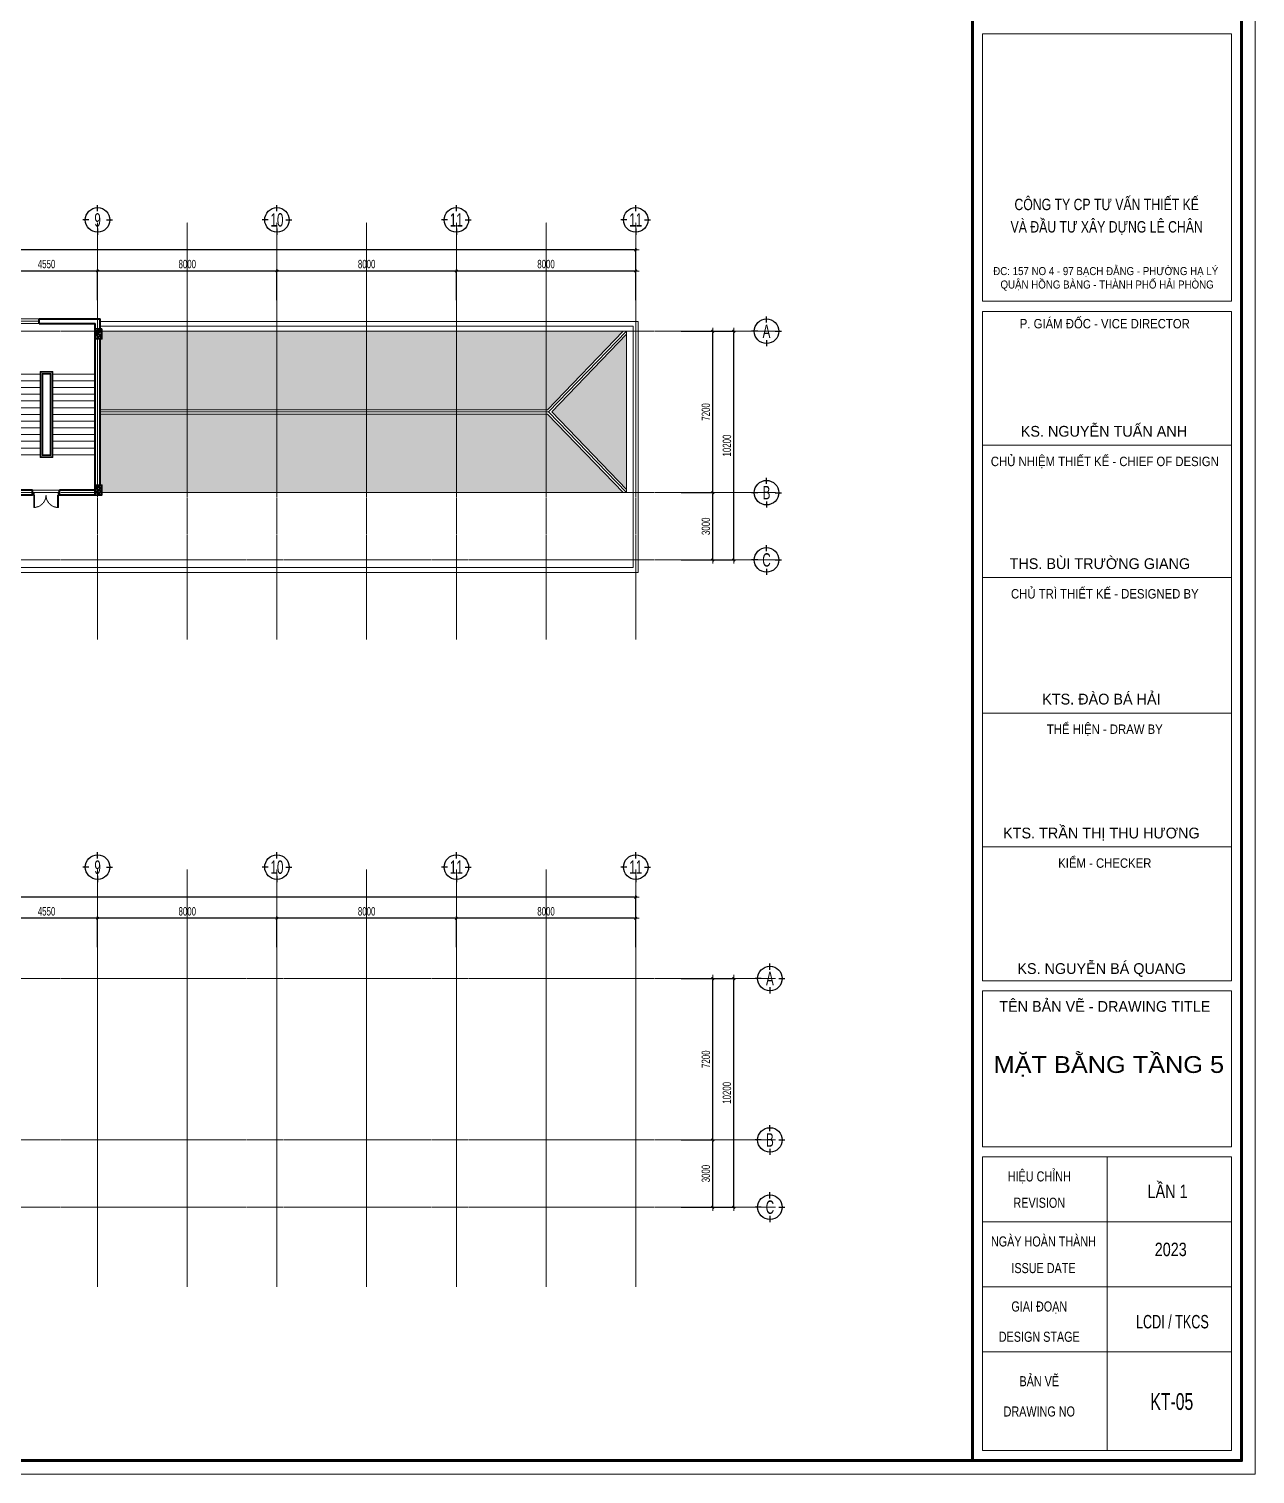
# Model space of a CAD drawing. Header units: millimetres. Extents: x 3174748 to 6019813, y -1021377 to -162175.
# Drawn here: x 4200504 to 4255186, y -293060 to -228601 of the extents above; entities that cross this region are included whole.
import ezdxf
from ezdxf.enums import TextEntityAlignment as Align

# ---------------------------------------------------------------- set-up
doc = ezdxf.new("R2010")
doc.units = ezdxf.units.MM
doc.header["$LTSCALE"] = 60
doc.header["$MEASUREMENT"] = 0
doc.linetypes.add('CENTER', pattern=[2, 1.25, -0.25, 0.25, -0.25])
doc.linetypes.add('HIDDEN2', pattern=[0.1875, 0.125, -0.0625])
doc.layers.get('DEFPOINTS').update_dxf_attribs({"lineweight": 0})
for name, color, linetype, lineweight in [('03', 252, 'Continuous', 30), ('cat1', 30, 'Continuous', 40), ('cat2', 22, 'Continuous', 30), ('cot', 40, 'Continuous', 35), ('DBH_manh1', 67, 'Continuous', 13), ('DBH_thay1', 63, 'Continuous', 18), ('dim', 144, 'Continuous', 13), ('hatch1', 136, 'Continuous', 9), ('Khungten_LCDI', 7, 'Continuous', 5), ('LC Dim', 8, 'Continuous', 18), ('LC Text1', 3, 'Continuous', 20), ('manh1', 67, 'Continuous', 13), ('thay1', 63, 'Continuous', 18), ('thay2', 151, 'Continuous', 15), ('truc', 76, 'CENTER', 9)]:
    doc.layers.add(name, color=color, linetype=linetype, lineweight=lineweight)
doc.styles.add('EG 1', font='VHAVANB.TTF')
doc.styles.add('HOATBIF', font='hoatbif.shx', dxfattribs={"width": 0.7})
doc.styles.add('Khungten', font='VHAVAN.TTF', dxfattribs={"width": 0.9, "height": 5000})
doc.styles.add('Tahoma', font='tahoma.ttf')
doc.styles.add('Title', font='VHBLACK.TTF', dxfattribs={"width": 0.8})
doc.styles.add('VNAVANTH', font='VHAVANB.TTF', dxfattribs={"width": 0.6})
doc.dimstyles.new('1-150', dxfattribs={"dimscale": 150, "dimtxt": 2.5, "dimasz": 0.35, "dimexe": 0.5, "dimexo": 0, "dimgap": 0.8, "dimtad": 1, "dimdec": 0, "dimzin": 0, "dimdsep": 46, "dimtxsty": 'HOATBIF', "dimblk1": 'DOT', "dimblk2": 'DOT', "dimsah": 1, "dimcen": -1, "dimdle": 1, "dimclrd": 256, "dimclre": 256, "dimclrt": 4, "dimadec": 3, "dimazin": 2, "dimtfac": 0.333333, "dimtdec": 0, "dimtix": 1, "dimtmove": 2, "dimatfit": 3, "dimldrblk": 'DOT', "dimfxl": 1, "dimtvp": 0.833333, "dimtolj": 1, "dimtzin": 0, "dimarcsym": 0})

# ---------------------------------------------------------------- blocks, each defined once
blk = doc.blocks.new('lcdi fix H')
at = {"layer": 'DEFPOINTS', "lineweight": 0}
blk.add_lwpolyline([(-1200, -14850), (-1200, 14850), (40800, 14850), (40800, -14850)], close=True, dxfattribs=at)
at = {"layer": 'Khungten_LCDI', "color": 5, "lineweight": 60}
blk.add_line((36600, 14650), (36600, -14650), dxfattribs=at)
at = {"layer": 'Khungten_LCDI', "color": 5, "lineweight": 25}
blk.add_line((40600, -14650), (40600, 14650), dxfattribs=at)
at = {"layer": 'Khungten_LCDI', "color": 9, "lineweight": 15}
for p, q in [((38600, -10133), (38600, -14500)), ((40450, -11100), (36750, -11100)), ((40450, -12067), (36750, -12067)), ((40450, -13033), (36750, -13033))]:
    blk.add_line(p, q, dxfattribs=at)
at = {"layer": 'Khungten_LCDI', "color": 5, "lineweight": 60}
blk.add_lwpolyline([(0, -14650), (0, 14650), (40600, 14650), (40600, -14650)], close=True, dxfattribs=at)
at = {"layer": 'Khungten_LCDI', "color": 9, "lineweight": 15}
for points in [[(36750, 2587), (40450, 2587), (40450, 6562), (36750, 6562)], [(36750, 446), (40450, 446), (40450, 2437), (36750, 2437)], [(36750, -1522), (40450, -1522), (40450, 446), (36750, 446)], [(36750, -1522), (40450, -1522), (40450, -3535), (36750, -3535)], [(36750, -1522), (40450, -1522), (40450, -3535), (36750, -3535)], [(36750, -5526), (40450, -5526), (40450, -3535), (36750, -3535)], [(36750, -7517), (40450, -7517), (40450, -5526), (36750, -5526)], [(36750, -9983), (40450, -9983), (40450, -7667), (36750, -7667)], [(36750, -14500), (40450, -14500), (40450, -10133), (36750, -10133)]]:
    blk.add_lwpolyline(points, close=True, dxfattribs=at)
at = {"color": 7}
for s, height, style, width, p in [('c«ng ty cp t\xad vÊn thiÕt kÕ', 170, 'Title', 0.8, (38594, 3942)), ('vµ ®Çu t\xad x©y dùng lª ch©n', 170, 'Title', 0.8, (38594, 3609)), ('P. gi¸m ®èc - VICE director', 140, 'Khungten', 0.9, (38566, 2184)), ('chñ nhiÖm thiÕt kÕ - chief of design', 140, 'Khungten', 0.9, (38566, 136)), ('chñ tr× thiÕt kÕ - designed by', 140, 'Khungten', 0.9, (38566, -1832)), ('thÓ hiÖn - draw by', 140, 'Khungten', 0.9, (38566, -3845)), ('kiÓm - checker', 140, 'Khungten', 0.9, (38566, -5836)), ('hiÖu chØnh', 150, 'Khungten', 0.8, (37592, -10499)), ('revision', 150, 'Khungten', 0.8, (37592, -10891)), ('ngµy hoµn thµnh', 150, 'Khungten', 0.8, (37654, -11466)), ('issue date', 150, 'Khungten', 0.8, (37654, -11862)), ('giai ®o¹n', 150, 'Khungten', 0.8, (37592, -12433)), ('lcdi / tkcs', 200, 'Title', 0.7, (39571, -12684)), ('design stage', 150, 'Khungten', 0.8, (37592, -12883)), ('b¶n vÏ', 150, 'Khungten', 0.8, (37592, -13544)), ('drawing nO', 150, 'Khungten', 0.8, (37592, -13994))]:
    blk.add_text(s, height=height, dxfattribs=dict(at, style=style, width=width)).set_placement(p, align=Align.CENTER)
for s, style, p in [('ks. nguyÔn tuÊn anh', 'VNAVANTH', (38553, 574)), ('ths. bïi tr\xadêng giang', 'VNAVANTH', (38493, -1394)), ('kts. ®µo b¸ h¶i', 'VNAVANTH', (38515, -3408)), ('kts. trÇn thÞ thu h\xad¬ng', 'VNAVANTH', (38515, -5399)), ('ks. nguyÔn b¸ quang', 'VNAVANTH', (38520, -7414)), ('tªn b¶n vÏ - drawing title', 'Khungten', (38566, -7977))]:
    blk.add_text(s, height=160, dxfattribs=dict(at, style=style)).set_placement(p, align=Align.CENTER)
at = {"color": 7, "insert": (38600, 3096), "char_height": 120, "attachment_point": 2, "style": 'Khungten'}
blk.add_mtext_dynamic_manual_height_columns('®c: 157 no 4 - 97 b¹ch ®»ng - ph\xadêng h¹ lý   quËn hång bµng - thµnh phè h¶i phßng ', width=3421.65, gutter_width=25, heights=[0], dxfattribs=at)
at = {"color": 7, "style": 'Khungten', "width": 0.8}
for tag, p in [('REVISION', (39499, -10746)), ('NGAYHT', (39546, -11609))]:
    blk.add_attdef(tag, text='', height=200, dxfattribs=at).set_placement(p, align=Align.CENTER)
at = {"layer": 'LC Text1', "style": 'Title', "width": 3.882085}
for tag, p, p2 in [('TENBANVE1', (36913, -8886), (40339, -8886)), ('TENBANVE2', (36913, -9562), (40339, -9562))]:
    blk.add_attdef(tag, text='', height=250, dxfattribs=at).set_placement(p, p2, align=Align.FIT)
at = {"layer": 'LC Text1', "style": 'Title', "width": 0.7}
blk.add_attdef('SOBANVE', text='', height=250, dxfattribs=at).set_placement((39562, -13896), align=Align.CENTER)
blk = doc.blocks.new('A$C0B8376B1')
at = {"layer": 'truc'}
for p, q in [((5129, 442), (5129, 18610)), ((9629, 442), (9629, 18610)), ((13529, 442), (13529, 18610)), ((17729, 442), (17729, 18610)), ((21729, 42), (21729, 18610)), ((25729, 42), (25729, 18610)), ((29729, 0), (29729, 18610)), ((33729, 0), (33729, 18610)), ((37729, 0), (37729, 18610)), ((41729, 0), (41729, 18610)), ((45729, 0), (45729, 18610)), ((49729, 0), (49729, 18610)), ((53729, 0), (53729, 18610)), ((57729, 0), (57729, 18610)), ((57979, 0), (57979, 18610)), ((62529, 0), (62529, 18610)), ((66529, 0), (66529, 18610)), ((70529, 0), (70529, 18610)), ((74529, 0), (74529, 18610)), ((78529, 0), (78529, 18610)), ((82529, 0), (82529, 18610)), ((86529, 0), (86529, 18610)), ((92758, 13754), (0, 13754)), ((92758, 6554), (0, 6554)), ((92758, 3554), (0, 3554))]:
    blk.add_line(p, q, dxfattribs=at)
blk = doc.blocks.new('DOT')
at = {"layer": 'LC Dim'}
blk.add_line((-3, 0), (3, 0), dxfattribs=at)
at = {"layer": 'LC Dim', "color": 4}
blk.add_line((-1, -1), (1, 1), dxfattribs=at)
blk.add_lwpolyline([(0.5, 1), (-1, -0.5), (-0.5, -1), (1, 0.5)], close=True, dxfattribs=at)
blk = doc.blocks.new('*D151')
at = {"layer": 'DEFPOINTS', "color": 0, "transparency": 16777216}
for p in [(4229589, -249285), (4231002, -249285), (4229589, -252285)]:
    blk.add_point(p, dxfattribs=at)
at = {"layer": 'dim', "lineweight": -2, "transparency": 16777216}
for p, q in [((4229589, -249285), (4231077, -249285)), ((4231002, -252233), (4231002, -249338)), ((4229589, -252285), (4231077, -252285))]:
    blk.add_line(p, q, dxfattribs=at)
at = {"layer": 'dim', "lineweight": -2, "transparency": 16777216, "xscale": 52.5, "yscale": 52.5, "zscale": 52.5}
for p, rotation in [((4231002, -249285), 90), ((4231002, -252285), 270)]:
    blk.add_blockref('DOT', p, dxfattribs=dict(at, rotation=rotation))
at = {"layer": 'dim', "color": 4, "transparency": 16777216, "insert": (4230694, -250785), "char_height": 375, "attachment_point": 5, "rotation": 90, "style": 'HOATBIF'}
blk.add_mtext('\\A1;3000', dxfattribs=at)
blk = doc.blocks.new('*D152')
at = {"layer": 'DEFPOINTS', "color": 0, "transparency": 16777216}
for p in [(4229589, -242085), (4231002, -242085), (4229589, -249285)]:
    blk.add_point(p, dxfattribs=at)
at = {"layer": 'dim', "lineweight": -2, "transparency": 16777216}
for p, q in [((4229589, -242085), (4231077, -242085)), ((4231002, -249233), (4231002, -242138)), ((4229589, -249285), (4231077, -249285))]:
    blk.add_line(p, q, dxfattribs=at)
at = {"layer": 'dim', "lineweight": -2, "transparency": 16777216, "xscale": 52.5, "yscale": 52.5, "zscale": 52.5}
for p, rotation in [((4231002, -242085), 90), ((4231002, -249285), 270)]:
    blk.add_blockref('DOT', p, dxfattribs=dict(at, rotation=rotation))
at = {"layer": 'dim', "color": 4, "transparency": 16777216, "insert": (4230694, -245685), "char_height": 375, "attachment_point": 5, "rotation": 90, "style": 'HOATBIF'}
blk.add_mtext('\\A1;7200', dxfattribs=at)
blk = doc.blocks.new('*D153')
at = {"layer": 'DEFPOINTS', "color": 0, "transparency": 16777216}
for p in [(4229589, -242085), (4231939, -242085), (4229589, -252285)]:
    blk.add_point(p, dxfattribs=at)
at = {"layer": 'dim', "lineweight": -2, "transparency": 16777216}
for p, q in [((4229589, -242085), (4232014, -242085)), ((4231939, -252233), (4231939, -242138)), ((4229589, -252285), (4232014, -252285))]:
    blk.add_line(p, q, dxfattribs=at)
at = {"layer": 'dim', "lineweight": -2, "transparency": 16777216, "xscale": 52.5, "yscale": 52.5, "zscale": 52.5}
for p, rotation in [((4231939, -242085), 90), ((4231939, -252285), 270)]:
    blk.add_blockref('DOT', p, dxfattribs=dict(at, rotation=rotation))
at = {"layer": 'dim', "color": 4, "transparency": 16777216, "insert": (4231632, -247185), "char_height": 375, "attachment_point": 5, "rotation": 90, "style": 'HOATBIF'}
blk.add_mtext('\\A1;10200', dxfattribs=at)
blk = doc.blocks.new('*D154')
at = {"layer": 'DEFPOINTS', "color": 0, "transparency": 16777216}
for p in [(4219566, -239400), (4219566, -240694), (4227566, -240694)]:
    blk.add_point(p, dxfattribs=at)
at = {"layer": 'dim', "lineweight": -2, "transparency": 16777216}
for p, q in [((4219566, -240694), (4219566, -239325)), ((4227513, -239400), (4219618, -239400)), ((4227566, -240694), (4227566, -239325))]:
    blk.add_line(p, q, dxfattribs=at)
at = {"layer": 'dim', "lineweight": -2, "transparency": 16777216, "xscale": 52.5, "yscale": 52.5, "zscale": 52.5, "rotation": 180}
blk.add_blockref('DOT', (4219566, -239400), dxfattribs=at)
at = {"layer": 'dim', "lineweight": -2, "transparency": 16777216, "xscale": 52.5, "yscale": 52.5, "zscale": 52.5}
blk.add_blockref('DOT', (4227566, -239400), dxfattribs=at)
at = {"layer": 'dim', "color": 4, "transparency": 16777216, "insert": (4223566, -239092), "char_height": 375, "attachment_point": 5, "style": 'HOATBIF'}
blk.add_mtext('\\A1;8000', dxfattribs=at)
blk = doc.blocks.new('*D155')
at = {"layer": 'DEFPOINTS', "color": 0, "transparency": 16777216}
for p in [(4211566, -239400), (4211566, -240694), (4219566, -240694)]:
    blk.add_point(p, dxfattribs=at)
at = {"layer": 'dim', "lineweight": -2, "transparency": 16777216}
for p, q in [((4211566, -240694), (4211566, -239325)), ((4219513, -239400), (4211618, -239400)), ((4219566, -240694), (4219566, -239325))]:
    blk.add_line(p, q, dxfattribs=at)
at = {"layer": 'dim', "lineweight": -2, "transparency": 16777216, "xscale": 52.5, "yscale": 52.5, "zscale": 52.5, "rotation": 180}
blk.add_blockref('DOT', (4211566, -239400), dxfattribs=at)
at = {"layer": 'dim', "lineweight": -2, "transparency": 16777216, "xscale": 52.5, "yscale": 52.5, "zscale": 52.5}
blk.add_blockref('DOT', (4219566, -239400), dxfattribs=at)
at = {"layer": 'dim', "color": 4, "transparency": 16777216, "insert": (4215566, -239092), "char_height": 375, "attachment_point": 5, "style": 'HOATBIF'}
blk.add_mtext('\\A1;8000', dxfattribs=at)
blk = doc.blocks.new('*D156')
at = {"layer": 'DEFPOINTS', "color": 0, "transparency": 16777216}
for p in [(4203566, -239400), (4203566, -240694), (4211566, -240694)]:
    blk.add_point(p, dxfattribs=at)
at = {"layer": 'dim', "lineweight": -2, "transparency": 16777216}
for p, q in [((4203566, -240694), (4203566, -239325)), ((4211513, -239400), (4203618, -239400)), ((4211566, -240694), (4211566, -239325))]:
    blk.add_line(p, q, dxfattribs=at)
at = {"layer": 'dim', "lineweight": -2, "transparency": 16777216, "xscale": 52.5, "yscale": 52.5, "zscale": 52.5, "rotation": 180}
blk.add_blockref('DOT', (4203566, -239400), dxfattribs=at)
at = {"layer": 'dim', "lineweight": -2, "transparency": 16777216, "xscale": 52.5, "yscale": 52.5, "zscale": 52.5}
blk.add_blockref('DOT', (4211566, -239400), dxfattribs=at)
at = {"layer": 'dim', "color": 4, "transparency": 16777216, "insert": (4207566, -239092), "char_height": 375, "attachment_point": 5, "style": 'HOATBIF'}
blk.add_mtext('\\A1;8000', dxfattribs=at)
blk = doc.blocks.new('*D157')
at = {"layer": 'DEFPOINTS', "color": 0, "transparency": 16777216}
for p in [(4199016, -239400), (4199016, -240694), (4203566, -240694)]:
    blk.add_point(p, dxfattribs=at)
at = {"layer": 'dim', "lineweight": -2, "transparency": 16777216}
for p, q in [((4199016, -240694), (4199016, -239325)), ((4203513, -239400), (4199068, -239400)), ((4203566, -240694), (4203566, -239325))]:
    blk.add_line(p, q, dxfattribs=at)
at = {"layer": 'dim', "lineweight": -2, "transparency": 16777216, "xscale": 52.5, "yscale": 52.5, "zscale": 52.5, "rotation": 180}
blk.add_blockref('DOT', (4199016, -239400), dxfattribs=at)
at = {"layer": 'dim', "lineweight": -2, "transparency": 16777216, "xscale": 52.5, "yscale": 52.5, "zscale": 52.5}
blk.add_blockref('DOT', (4203566, -239400), dxfattribs=at)
at = {"layer": 'dim', "color": 4, "transparency": 16777216, "insert": (4201291, -239092), "char_height": 375, "attachment_point": 5, "style": 'HOATBIF'}
blk.add_mtext('\\A1;4550', dxfattribs=at)
blk = doc.blocks.new('*D167')
at = {"layer": 'DEFPOINTS', "color": 0, "transparency": 16777216}
for p in [(4146166, -238462), (4146166, -240694), (4227566, -240694)]:
    blk.add_point(p, dxfattribs=at)
at = {"layer": 'dim', "lineweight": -2, "transparency": 16777216}
for p, q in [((4146166, -240694), (4146166, -238387)), ((4227513, -238462), (4146218, -238462)), ((4227566, -240694), (4227566, -238387))]:
    blk.add_line(p, q, dxfattribs=at)
at = {"layer": 'dim', "lineweight": -2, "transparency": 16777216, "xscale": 52.5, "yscale": 52.5, "zscale": 52.5, "rotation": 180}
blk.add_blockref('DOT', (4146166, -238462), dxfattribs=at)
at = {"layer": 'dim', "lineweight": -2, "transparency": 16777216, "xscale": 52.5, "yscale": 52.5, "zscale": 52.5}
blk.add_blockref('DOT', (4227566, -238462), dxfattribs=at)
at = {"layer": 'dim', "color": 4, "transparency": 16777216, "insert": (4186866, -238155), "char_height": 375, "attachment_point": 5, "style": 'HOATBIF'}
blk.add_mtext('\\A1;81400', dxfattribs=at)
blk = doc.blocks.new('KyHieu TrucDinhVi')
at = {"color": 7, "lineweight": 30}
for p, q in [((0, 2.36), (0, 4)), ((-2.36, 0), (-4, 0)), ((2.36, 0), (4, 0)), ((0, -2.36), (0, -4))]:
    blk.add_line(p, q, dxfattribs=at)
blk.add_circle((0, 0), 3.3, dxfattribs=at)
at = {"ltscale": 20, "style": 'Tahoma'}
blk.add_attdef('AA', text='', height=3, dxfattribs=at).set_placement((0, 0), align=Align.MIDDLE_CENTER)
blk = doc.blocks.new('COT 30X45')
at = {"layer": 'hatch1'}
h = blk.add_hatch(dxfattribs=at)
h.set_pattern_fill('BTCT', color=256, scale=30)
h.set_pattern_definition([(50, (-140251.38, -4434.1), (215.17805, -18.82564), [22.5, -247.5]), (355, (-140251.38, -4434.1), (-41.6254, 225.65764), [18, -198]), (100.4514, (-140233.45, -4435.67), (173.5528, 206.83186), [19.12206, -210.34263]), (46.1842, (-140251.38, -4374.1), (320.1723, -49.6557), [33.75, -371.25]), (96.6356, (-140224.7, -4378.24), (280.3988, 292.23536), [28.6831, -315.5139]), (351.1842, (-140251.38, -4374.1), (280.3986, 292.2356), [27, -297]), (21, (-140221.38, -4389.1), (179.07212, -120.78567), [22.5, -247.5]), (326, (-140221.38, -4389.1), (72.9946, 217.545), [18, -198]), (71.4514, (-140206.46, -4399.17), (252.0668, 96.75915), [19.12206, -210.34263]), (37.5, (-140251.38, -4434.105), (3.647957, 99.868156), [0, -195.6, 0, -201, 0, -198.75]), (7.5, (-140251.38, -4434.1), (78.92086, 118.32351), [0, -114.6, 0, -191.1, 0, -75.75]), (327.5, (-140318.28, -4434.105), (160.14673, -6.76646), [0, -75, 0, -234, 0, -310.5]), (317.5, (-140348.28, -4434.1), (174.95585, 30.0315), [0, -97.5, 0, -155.4, 0, -220.5]), (45, (-140251.38, -4434.1), (-79.54951, 79.54951), []), (45, (-140198.35, -4434.1), (-79.54951, 79.54951), [])])
h.paths.add_polyline_path([(300, 450), (0, 450), (0, 0), (300, 0)])
at = {"layer": 'cot'}
blk.add_lwpolyline([(0, 0), (300, 0), (300, 450), (0, 450)], close=True, dxfattribs=at)
blk = doc.blocks.new('A$C07D60AC3')
at = {"layer": 'cot', "rotation": 180}
for p in [(8620, 10420), (12900, 10420), (53150, 10420), (57700, 10420)]:
    blk.add_blockref('COT 30X45', p, dxfattribs=at)
at = {"layer": 'cot'}
for p in [(8320, 3000), (12600, 3000), (52850, 3000), (57400, 3000)]:
    blk.add_blockref('COT 30X45', p, dxfattribs=at)
blk = doc.blocks.new('A$C69AC0D2F1')
at = {"layer": 'hatch1'}
h = blk.add_hatch(dxfattribs=at)
h.set_pattern_fill('ANSI33', color=256, scale=3000, angle=315)
h.set_pattern_definition([(0, (-600781.2, -71326.8), (2e-13, 750), []), (0, (-600406.2, -71701.8), (2e-13, 750), [375, -187.5])])
h.paths.add_polyline_path([(81100, -576), (77767, -4040), (81100, -7504)])
h.paths.add_polyline_path([(4363, -4040), (520, -576), (520, -7504)])
h = blk.add_hatch(dxfattribs=at)
h.set_pattern_fill('ANSI33', color=256, scale=3000, angle=45)
h.set_pattern_definition([(90, (-600781.2, -71326.8), (-750, 0), []), (90, (-600406.2, -70951.8), (-750, 0), [375, -187.5])])
h.paths.add_polyline_path([(8400, -4140), (4549, -4140), (667, -7640), (8320, -7640), (8320, -7300), (8400, -7300)])
h.paths.add_polyline_path([(8400, -780), (8320, -780), (8320, -440), (667, -440), (4549, -3940), (8400, -3940)])
h.paths.add_polyline_path([(52850, -440), (12900, -440), (12900, -780), (12820, -780), (12820, -3940), (52850, -3940)])
h.paths.add_polyline_path([(52850, -4140), (12820, -4140), (12820, -7300), (12900, -7300), (12900, -7640), (52850, -7640), (52850, -7300)])
h.paths.add_polyline_path([(77581, -4140), (57620, -4140), (57620, -7300), (57700, -7300), (57700, -7640), (80953, -7640)])
h.paths.add_polyline_path([(80953, -440), (57700, -440), (57700, -780), (57620, -780), (57620, -3940), (77581, -3940)])
at = {"layer": 'cat1'}
for p, q in [((8400, 120), (9060, 120)), ((8400, -330), (8400, 120)), ((9060, -100), (9060, 120)), ((10460, -100), (10460, 120)), ((10460, 120), (12820, 120)), ((12820, -330), (12820, 120)), ((52850, 120), (53510, 120)), ((52850, -7750), (52850, 120)), ((53510, -100), (53510, 120)), ((54910, -100), (54910, 120)), ((54910, 120), (57620, 120)), ((57620, -330), (57620, 120)), ((8620, -7750), (8620, -100)), ((8620, -100), (9060, -100)), ((10460, -100), (12600, -100)), ((12600, -7530), (12600, -100)), ((53070, -100), (53510, -100)), ((53070, -330), (53070, -100)), ((54910, -100), (57400, -100)), ((57400, -7750), (57400, -100)), ((8400, -7300), (8400, -780)), ((12820, -7300), (12820, -780)), ((53070, -7300), (53070, -780)), ((57620, -7300), (57620, -780)), ((8620, -7530), (10010, -7530)), ((11210, -7530), (12600, -7530)), ((54610, -7530), (53150, -7530)), ((57400, -7530), (55810, -7530)), ((8620, -7750), (10010, -7750)), ((11210, -7750), (12820, -7750)), ((54610, -7750), (53150, -7750)), ((57400, -7750), (55810, -7750))]:
    blk.add_line(p, q, dxfattribs=at)
at = {"layer": 'cat1', "extrusion": (-4.44089e-16, 0, -1)}
for p, q in [((10010, -7750), (10010, -7530)), ((11210, -7750), (11210, -7530)), ((54610, -7750), (54610, -7530)), ((55810, -7750), (55810, -7530))]:
    blk.add_line(p, q, dxfattribs=at)
at = {"layer": 'manh1'}
for p, q in [((4363, -4040), (520, -576)), ((4549, -3940), (667, -440)), ((77581, -3940), (80953, -440)), ((77767, -4040), (81100, -576)), ((8620, -2350), (10300, -2350)), ((10920, -2350), (12600, -2350)), ((53070, -2350), (54950, -2350)), ((55520, -2350), (57400, -2350)), ((8620, -2650), (10300, -2650)), ((8620, -2950), (10300, -2950)), ((10920, -2650), (12600, -2650)), ((10920, -2950), (12600, -2950)), ((53070, -2650), (54950, -2650)), ((53070, -2950), (54950, -2950)), ((55520, -2650), (57400, -2650)), ((55520, -2950), (57400, -2950)), ((8620, -3250), (10300, -3250)), ((8620, -3550), (10300, -3550)), ((8620, -3850), (10300, -3850)), ((10920, -3250), (12600, -3250)), ((10920, -3550), (12600, -3550)), ((10920, -3850), (12600, -3850)), ((53070, -3250), (54950, -3250)), ((53070, -3550), (54950, -3550)), ((53070, -3850), (54950, -3850)), ((55520, -3250), (57400, -3250)), ((55520, -3550), (57400, -3550)), ((55520, -3850), (57400, -3850)), ((4363, -4040), (520, -7504)), ((4549, -4140), (667, -7640)), ((8400, -3940), (4549, -3940)), ((8400, -4140), (4549, -4140)), ((8620, -4150), (10300, -4150)), ((8620, -4450), (10300, -4450)), ((10920, -4150), (12600, -4150)), ((10920, -4450), (12600, -4450)), ((12820, -3940), (52850, -3940)), ((12820, -4140), (52850, -4140)), ((53070, -4150), (54950, -4150)), ((53070, -4450), (54950, -4450)), ((55520, -4150), (57400, -4150)), ((55520, -4450), (57400, -4450)), ((57620, -3940), (77581, -3940)), ((57620, -4140), (77581, -4140)), ((77581, -4140), (80953, -7640)), ((77767, -4040), (81100, -7504)), ((8620, -4750), (10300, -4750)), ((8620, -5050), (10300, -5050)), ((10920, -4750), (12600, -4750)), ((10920, -5050), (12600, -5050)), ((53070, -4750), (54950, -4750)), ((53070, -5050), (54950, -5050)), ((55520, -4750), (57400, -4750)), ((55520, -5050), (57400, -5050)), ((8620, -5350), (10300, -5350)), ((8620, -5650), (10300, -5650)), ((10920, -5350), (12600, -5350)), ((10920, -5650), (12600, -5650)), ((53070, -5350), (54950, -5350)), ((53070, -5650), (54950, -5650)), ((55520, -5350), (57400, -5350)), ((55520, -5650), (57400, -5650)), ((8620, -5950), (10300, -5950)), ((10920, -5950), (12600, -5950)), ((53070, -5950), (54950, -5950)), ((55520, -5950), (57400, -5950))]:
    blk.add_line(p, q, dxfattribs=at)
at = {"layer": 'thay1'}
for p, q in [((9060, 120), (10460, 120)), ((9060, 10), (10460, 10)), ((53510, 120), (54910, 120)), ((53510, 10), (54910, 10)), ((4510, -4040), (520, -440)), ((520, -7640), (520, -440)), ((8320, -440), (520, -440)), ((9060, -100), (10460, -100)), ((52850, -440), (12900, -440)), ((53510, -100), (54910, -100)), ((57700, -440), (81100, -440)), ((77620, -4040), (81100, -440)), ((81100, -7640), (81100, -440)), ((10920, -2230), (10300, -2230)), ((10300, -6070), (10300, -2230)), ((10420, -5950), (10420, -2350)), ((10800, -2350), (10420, -2350)), ((10800, -5950), (10800, -2350)), ((10920, -6070), (10920, -2230)), ((55520, -2230), (54950, -2230)), ((54950, -6070), (54950, -2230)), ((55070, -5950), (55070, -2350)), ((55400, -2350), (55070, -2350)), ((55400, -5950), (55400, -2350)), ((55520, -6070), (55520, -2230)), ((4510, -4040), (520, -7640)), ((8400, -4040), (4510, -4040)), ((12820, -4040), (52850, -4040)), ((57620, -4040), (77620, -4040)), ((77620, -4040), (81100, -7640)), ((10300, -6070), (10920, -6070)), ((10420, -5950), (10800, -5950)), ((54950, -6070), (55520, -6070)), ((55070, -5950), (55400, -5950)), ((520, -7640), (8320, -7640)), ((11210, -7530), (10010, -7530)), ((11210, -7640), (10010, -7640)), ((12900, -7640), (52850, -7640)), ((55810, -7530), (54610, -7530)), ((55810, -7640), (54610, -7640)), ((57700, -7640), (81100, -7640)), ((8400, -10780), (8180, -10780)), ((8400, -11200), (8400, -10780)), ((8400, -10780), (12820, -10780)), ((12820, -11200), (12820, -10780)), ((12820, -10780), (13040, -10780))]:
    blk.add_line(p, q, dxfattribs=at)
for points in [[(8400, -11200), (0, -11200), (0, 0), (8400, 0)], [(12820, 0), (52850, 0)], [(57620, 0), (81620, 0), (81620, -11200), (12820, -11200)], [(8180, -10780), (8180, -10980), (220, -10980), (220, -220), (8400, -220)], [(12820, -220), (52850, -220)], [(57620, -220), (81400, -220), (81400, -10980), (13040, -10980), (13040, -10780)]]:
    blk.add_lwpolyline(points, dxfattribs=at)
blk.add_lwpolyline([(10420, -5950), (10800, -5950), (10800, -2350), (10420, -2350)], close=True, dxfattribs=at)
at = {"layer": 'thay2'}
for points in [[(10330, -6040), (10890, -6040), (10890, -2260), (10330, -2260)], [(10390, -5980), (10830, -5980), (10830, -2320), (10390, -2320)], [(54980, -6040), (55490, -6040), (55490, -2260), (54980, -2260)], [(55040, -5980), (55430, -5980), (55430, -2320), (55040, -2320)]]:
    blk.add_lwpolyline(points, close=True, dxfattribs=at)
at = {"layer": 'cat2'}
blk.add_blockref('A$C07D60AC3', (0, -10750), dxfattribs=at)
blk = doc.blocks.new('*U33')
for p, q in [((100, -90), (100, -50)), ((100, -70), (450, -70)), ((450, -90), (450, -50)), ((100, -1110), (100, -1150)), ((100, -1130), (450, -1130)), ((450, -1110), (450, -1150))]:
    blk.add_line(p, q)
for points in [[(0, -50), (0, -90), (550, -90), (550, -50)], [(0, -1150), (0, -1110), (550, -1110), (550, -1150)]]:
    blk.add_lwpolyline(points, close=True)
at = {"linetype": 'HIDDEN2'}
for centre, start, end in [((0, -50), 270, 359.99996), ((0, -1150), 0.00004, 90)]:
    blk.add_arc(centre, 550, start, end, dxfattribs=at)
at = {"layer": '03'}
for points in [[(-110, 0), (-110, -60), (-40, -60), (-40, -50), (0, -50), (0, 0)], [(-110, -1200), (-110, -1140), (-40, -1140), (-40, -1150), (0, -1150), (0, -1200)]]:
    blk.add_lwpolyline(points, close=True, dxfattribs=at)
blk = doc.blocks.new('*D173')
at = {"layer": 'DEFPOINTS', "color": 0, "transparency": 16777216}
for p in [(4229589, -278156), (4231002, -278156), (4229589, -281156)]:
    blk.add_point(p, dxfattribs=at)
at = {"layer": 'dim', "lineweight": -2, "transparency": 16777216}
for p, q in [((4229589, -278156), (4231077, -278156)), ((4231002, -281103), (4231002, -278208)), ((4229589, -281156), (4231077, -281156))]:
    blk.add_line(p, q, dxfattribs=at)
at = {"layer": 'dim', "lineweight": -2, "transparency": 16777216, "xscale": 52.5, "yscale": 52.5, "zscale": 52.5}
for p, rotation in [((4231002, -278156), 90), ((4231002, -281156), 270)]:
    blk.add_blockref('DOT', p, dxfattribs=dict(at, rotation=rotation))
at = {"layer": 'dim', "color": 4, "transparency": 16777216, "insert": (4230694, -279656), "char_height": 375, "attachment_point": 5, "rotation": 90, "style": 'HOATBIF'}
blk.add_mtext('\\A1;3000', dxfattribs=at)
blk = doc.blocks.new('*D174')
at = {"layer": 'DEFPOINTS', "color": 0, "transparency": 16777216}
for p in [(4229589, -270956), (4231002, -270956), (4229589, -278156)]:
    blk.add_point(p, dxfattribs=at)
at = {"layer": 'dim', "lineweight": -2, "transparency": 16777216}
for p, q in [((4229589, -270956), (4231077, -270956)), ((4231002, -278103), (4231002, -271008)), ((4229589, -278156), (4231077, -278156))]:
    blk.add_line(p, q, dxfattribs=at)
at = {"layer": 'dim', "lineweight": -2, "transparency": 16777216, "xscale": 52.5, "yscale": 52.5, "zscale": 52.5}
for p, rotation in [((4231002, -270956), 90), ((4231002, -278156), 270)]:
    blk.add_blockref('DOT', p, dxfattribs=dict(at, rotation=rotation))
at = {"layer": 'dim', "color": 4, "transparency": 16777216, "insert": (4230694, -274556), "char_height": 375, "attachment_point": 5, "rotation": 90, "style": 'HOATBIF'}
blk.add_mtext('\\A1;7200', dxfattribs=at)
blk = doc.blocks.new('*D175')
at = {"layer": 'DEFPOINTS', "color": 0, "transparency": 16777216}
for p in [(4229589, -270956), (4231939, -270956), (4229589, -281156)]:
    blk.add_point(p, dxfattribs=at)
at = {"layer": 'dim', "lineweight": -2, "transparency": 16777216}
for p, q in [((4229589, -270956), (4232014, -270956)), ((4231939, -281103), (4231939, -271008)), ((4229589, -281156), (4232014, -281156))]:
    blk.add_line(p, q, dxfattribs=at)
at = {"layer": 'dim', "lineweight": -2, "transparency": 16777216, "xscale": 52.5, "yscale": 52.5, "zscale": 52.5}
for p, rotation in [((4231939, -270956), 90), ((4231939, -281156), 270)]:
    blk.add_blockref('DOT', p, dxfattribs=dict(at, rotation=rotation))
at = {"layer": 'dim', "color": 4, "transparency": 16777216, "insert": (4231632, -276056), "char_height": 375, "attachment_point": 5, "rotation": 90, "style": 'HOATBIF'}
blk.add_mtext('\\A1;10200', dxfattribs=at)
blk = doc.blocks.new('*D176')
at = {"layer": 'DEFPOINTS', "color": 0, "transparency": 16777216}
for p in [(4219566, -268270), (4219566, -269564), (4227566, -269564)]:
    blk.add_point(p, dxfattribs=at)
at = {"layer": 'dim', "lineweight": -2, "transparency": 16777216}
for p, q in [((4219566, -269564), (4219566, -268195)), ((4227513, -268270), (4219618, -268270)), ((4227566, -269564), (4227566, -268195))]:
    blk.add_line(p, q, dxfattribs=at)
at = {"layer": 'dim', "lineweight": -2, "transparency": 16777216, "xscale": 52.5, "yscale": 52.5, "zscale": 52.5, "rotation": 180}
blk.add_blockref('DOT', (4219566, -268270), dxfattribs=at)
at = {"layer": 'dim', "lineweight": -2, "transparency": 16777216, "xscale": 52.5, "yscale": 52.5, "zscale": 52.5}
blk.add_blockref('DOT', (4227566, -268270), dxfattribs=at)
at = {"layer": 'dim', "color": 4, "transparency": 16777216, "insert": (4223566, -267962), "char_height": 375, "attachment_point": 5, "style": 'HOATBIF'}
blk.add_mtext('\\A1;8000', dxfattribs=at)
blk = doc.blocks.new('*D177')
at = {"layer": 'DEFPOINTS', "color": 0, "transparency": 16777216}
for p in [(4211566, -268270), (4211566, -269564), (4219566, -269564)]:
    blk.add_point(p, dxfattribs=at)
at = {"layer": 'dim', "lineweight": -2, "transparency": 16777216}
for p, q in [((4211566, -269564), (4211566, -268195)), ((4219513, -268270), (4211618, -268270)), ((4219566, -269564), (4219566, -268195))]:
    blk.add_line(p, q, dxfattribs=at)
at = {"layer": 'dim', "lineweight": -2, "transparency": 16777216, "xscale": 52.5, "yscale": 52.5, "zscale": 52.5, "rotation": 180}
blk.add_blockref('DOT', (4211566, -268270), dxfattribs=at)
at = {"layer": 'dim', "lineweight": -2, "transparency": 16777216, "xscale": 52.5, "yscale": 52.5, "zscale": 52.5}
blk.add_blockref('DOT', (4219566, -268270), dxfattribs=at)
at = {"layer": 'dim', "color": 4, "transparency": 16777216, "insert": (4215566, -267962), "char_height": 375, "attachment_point": 5, "style": 'HOATBIF'}
blk.add_mtext('\\A1;8000', dxfattribs=at)
blk = doc.blocks.new('*D178')
at = {"layer": 'DEFPOINTS', "color": 0, "transparency": 16777216}
for p in [(4203566, -268270), (4203566, -269564), (4211566, -269564)]:
    blk.add_point(p, dxfattribs=at)
at = {"layer": 'dim', "lineweight": -2, "transparency": 16777216}
for p, q in [((4203566, -269564), (4203566, -268195)), ((4211513, -268270), (4203618, -268270)), ((4211566, -269564), (4211566, -268195))]:
    blk.add_line(p, q, dxfattribs=at)
at = {"layer": 'dim', "lineweight": -2, "transparency": 16777216, "xscale": 52.5, "yscale": 52.5, "zscale": 52.5, "rotation": 180}
blk.add_blockref('DOT', (4203566, -268270), dxfattribs=at)
at = {"layer": 'dim', "lineweight": -2, "transparency": 16777216, "xscale": 52.5, "yscale": 52.5, "zscale": 52.5}
blk.add_blockref('DOT', (4211566, -268270), dxfattribs=at)
at = {"layer": 'dim', "color": 4, "transparency": 16777216, "insert": (4207566, -267962), "char_height": 375, "attachment_point": 5, "style": 'HOATBIF'}
blk.add_mtext('\\A1;8000', dxfattribs=at)
blk = doc.blocks.new('*D179')
at = {"layer": 'DEFPOINTS', "color": 0, "transparency": 16777216}
for p in [(4199016, -268270), (4199016, -269564), (4203566, -269564)]:
    blk.add_point(p, dxfattribs=at)
at = {"layer": 'dim', "lineweight": -2, "transparency": 16777216}
for p, q in [((4199016, -269564), (4199016, -268195)), ((4203513, -268270), (4199068, -268270)), ((4203566, -269564), (4203566, -268195))]:
    blk.add_line(p, q, dxfattribs=at)
at = {"layer": 'dim', "lineweight": -2, "transparency": 16777216, "xscale": 52.5, "yscale": 52.5, "zscale": 52.5, "rotation": 180}
blk.add_blockref('DOT', (4199016, -268270), dxfattribs=at)
at = {"layer": 'dim', "lineweight": -2, "transparency": 16777216, "xscale": 52.5, "yscale": 52.5, "zscale": 52.5}
blk.add_blockref('DOT', (4203566, -268270), dxfattribs=at)
at = {"layer": 'dim', "color": 4, "transparency": 16777216, "insert": (4201291, -267962), "char_height": 375, "attachment_point": 5, "style": 'HOATBIF'}
blk.add_mtext('\\A1;4550', dxfattribs=at)
blk = doc.blocks.new('*D189')
at = {"layer": 'DEFPOINTS', "color": 0, "transparency": 16777216}
for p in [(4146166, -267332), (4146166, -269564), (4227566, -269564)]:
    blk.add_point(p, dxfattribs=at)
at = {"layer": 'dim', "lineweight": -2, "transparency": 16777216}
for p, q in [((4146166, -269564), (4146166, -267257)), ((4227513, -267332), (4146218, -267332)), ((4227566, -269564), (4227566, -267257))]:
    blk.add_line(p, q, dxfattribs=at)
at = {"layer": 'dim', "lineweight": -2, "transparency": 16777216, "xscale": 52.5, "yscale": 52.5, "zscale": 52.5, "rotation": 180}
blk.add_blockref('DOT', (4146166, -267332), dxfattribs=at)
at = {"layer": 'dim', "lineweight": -2, "transparency": 16777216, "xscale": 52.5, "yscale": 52.5, "zscale": 52.5}
blk.add_blockref('DOT', (4227566, -267332), dxfattribs=at)
at = {"layer": 'dim', "color": 4, "transparency": 16777216, "insert": (4186866, -267025), "char_height": 375, "attachment_point": 5, "style": 'HOATBIF'}
blk.add_mtext('\\A1;81400', dxfattribs=at)

msp = doc.modelspace()

# ---------------------------------------------------------------- block references
at = {"layer": 'DBH_manh1', "xscale": -1, "rotation": 90}
msp.add_blockref('*U33', (4200665.9, -249395.5), dxfattribs=at)
at = {"layer": 'DBH_thay1'}
ref = msp.add_blockref('KyHieu TrucDinhVi', (4203565.9, -237118.4), dxfattribs=dict(at, xscale=165.6885475228875, yscale=165.6885475228875, zscale=165.6885475228875))
ref.add_attrib('AA', '9', dxfattribs={"layer": '0', "ltscale": 20, "height": 596.5, "style": 'EG 1', "width": 0.65}).set_placement((4203565.9, -237118.4), align=Align.MIDDLE_CENTER)
ref = msp.add_blockref('KyHieu TrucDinhVi', (4211565.9, -237118.4), dxfattribs=dict(at, xscale=165.6885475228875, yscale=165.6885475228875, zscale=165.6885475228875))
ref.add_attrib('AA', '10', dxfattribs={"layer": '0', "ltscale": 20, "height": 596.48, "style": 'EG 1', "width": 0.65}).set_placement((4211565.9, -237118.4), align=Align.MIDDLE_CENTER)
ref = msp.add_blockref('KyHieu TrucDinhVi', (4219565.9, -237118.4), dxfattribs=dict(at, xscale=165.6885475228875, yscale=165.6885475228875, zscale=165.6885475228875))
ref.add_attrib('AA', '11', dxfattribs={"layer": '0', "ltscale": 20, "height": 596.48, "style": 'EG 1', "width": 0.65}).set_placement((4219565.9, -237118.4), align=Align.MIDDLE_CENTER)
ref = msp.add_blockref('KyHieu TrucDinhVi', (4227565.9, -237118.4), dxfattribs=dict(at, xscale=165.6885475228875, yscale=165.6885475228875, zscale=165.6885475228875))
ref.add_attrib('AA', '11', dxfattribs={"layer": '0', "ltscale": 20, "height": 596.48, "style": 'EG 1', "width": 0.65}).set_placement((4227565.9, -237118.4), align=Align.MIDDLE_CENTER)
ref = msp.add_blockref('KyHieu TrucDinhVi', (4233397.3, -242086.2), dxfattribs=dict(at, xscale=165.6885475228875, yscale=165.6885475228875, zscale=165.6885475228875))
ref.add_attrib('AA', 'a', dxfattribs={"layer": '0', "ltscale": 20, "height": 596.5, "style": 'EG 1', "width": 0.65}).set_placement((4233397.3, -242086.2), align=Align.MIDDLE_CENTER)
ref = msp.add_blockref('KyHieu TrucDinhVi', (4233397.3, -249286.2), dxfattribs=dict(at, xscale=165.6885475228875, yscale=165.6885475228875, zscale=165.6885475228875))
ref.add_attrib('AA', 'b', dxfattribs={"layer": '0', "ltscale": 20, "height": 596.5, "style": 'EG 1', "width": 0.65}).set_placement((4233397.3, -249286.2), align=Align.MIDDLE_CENTER)
ref = msp.add_blockref('KyHieu TrucDinhVi', (4233397.3, -252285.5), dxfattribs=dict(at, xscale=165.6885475228875, yscale=165.6885475228875, zscale=165.6885475228875))
ref.add_attrib('AA', 'c', dxfattribs={"layer": '0', "ltscale": 20, "height": 596.5, "style": 'EG 1', "width": 0.65}).set_placement((4233397.3, -252285.5), align=Align.MIDDLE_CENTER)
ref = msp.add_blockref('KyHieu TrucDinhVi', (4203565.9, -265988.5), dxfattribs=dict(at, xscale=165.6885475228875, yscale=165.6885475228875, zscale=165.6885475228875))
ref.add_attrib('AA', '9', dxfattribs={"layer": '0', "ltscale": 20, "height": 596.5, "style": 'EG 1', "width": 0.65}).set_placement((4203565.9, -265988.5), align=Align.MIDDLE_CENTER)
ref = msp.add_blockref('KyHieu TrucDinhVi', (4211565.9, -265988.5), dxfattribs=dict(at, xscale=165.6885475228875, yscale=165.6885475228875, zscale=165.6885475228875))
ref.add_attrib('AA', '10', dxfattribs={"layer": '0', "ltscale": 20, "height": 596.48, "style": 'EG 1', "width": 0.65}).set_placement((4211565.9, -265988.5), align=Align.MIDDLE_CENTER)
ref = msp.add_blockref('KyHieu TrucDinhVi', (4219565.9, -265988.5), dxfattribs=dict(at, xscale=165.6885475228875, yscale=165.6885475228875, zscale=165.6885475228875))
ref.add_attrib('AA', '11', dxfattribs={"layer": '0', "ltscale": 20, "height": 596.48, "style": 'EG 1', "width": 0.65}).set_placement((4219565.9, -265988.5), align=Align.MIDDLE_CENTER)
ref = msp.add_blockref('KyHieu TrucDinhVi', (4227565.9, -265988.5), dxfattribs=dict(at, xscale=165.6885475228875, yscale=165.6885475228875, zscale=165.6885475228875))
ref.add_attrib('AA', '11', dxfattribs={"layer": '0', "ltscale": 20, "height": 596.48, "style": 'EG 1', "width": 0.65}).set_placement((4227565.9, -265988.5), align=Align.MIDDLE_CENTER)
ref = msp.add_blockref('KyHieu TrucDinhVi', (4233549.1, -270956.3), dxfattribs=dict(at, xscale=165.6885475228875, yscale=165.6885475228875, zscale=165.6885475228875))
ref.add_attrib('AA', 'a', dxfattribs={"layer": '0', "ltscale": 20, "height": 596.5, "style": 'EG 1', "width": 0.65}).set_placement((4233549.1, -270956.3), align=Align.MIDDLE_CENTER)
ref = msp.add_blockref('KyHieu TrucDinhVi', (4233549.1, -278156.3), dxfattribs=dict(at, xscale=165.6885475228875, yscale=165.6885475228875, zscale=165.6885475228875))
ref.add_attrib('AA', 'b', dxfattribs={"layer": '0', "ltscale": 20, "height": 596.5, "style": 'EG 1', "width": 0.65}).set_placement((4233549.1, -278156.3), align=Align.MIDDLE_CENTER)
ref = msp.add_blockref('KyHieu TrucDinhVi', (4233549.1, -281155.5), dxfattribs=dict(at, xscale=165.6885475228875, yscale=165.6885475228875, zscale=165.6885475228875))
ref.add_attrib('AA', 'c', dxfattribs={"layer": '0', "ltscale": 20, "height": 596.5, "style": 'EG 1', "width": 0.65}).set_placement((4233549.1, -281155.5), align=Align.MIDDLE_CENTER)
at = {"layer": 'thay1', "ltscale": 2}
ref = msp.add_blockref('lcdi fix H', (4132786.1, -248510.4), dxfattribs=dict(at, xscale=3.000002513308824, yscale=3.000002513308824, zscale=3.000002513308824))
ref.add_attrib('TENBANVE1', 'mÆt b»ng tÇng 5', dxfattribs={"layer": 'LC Text1', "height": 750.001, "style": 'Title', "width": 0.939407}).set_placement((4243524.2, -275167.7), (4253803.6, -275167.7), align=Align.FIT)
ref.add_attrib('SOBANVE', 'kt-05', dxfattribs={"layer": 'LC Text1', "height": 750, "style": 'Title', "width": 0.7}).set_placement((4251472.1, -290198.9), align=Align.CENTER)
ref.add_attrib('REVISION', 'lÇn 1', dxfattribs={"layer": '0', "color": 7, "height": 600, "style": 'Khungten', "width": 0.8}).set_placement((4251282.5, -280749.3), align=Align.CENTER)
ref.add_attrib('NGAYHT', '2023', dxfattribs={"layer": '0', "color": 7, "height": 600, "style": 'Khungten', "width": 0.8}).set_placement((4251424.4, -283338.5), align=Align.CENTER)
at = {"layer": 'thay1'}
msp.add_blockref('A$C69AC0D2F1', (4146055.9, -241645.5), dxfattribs=at)
at = {"layer": 'truc'}
for p in [(4141036.9, -255839.1), (4141036.9, -284709.2)]:
    msp.add_blockref('A$C0B8376B1', p, dxfattribs=at)

# ---------------------------------------------------------------- dimensions: what is measured, and where the dimension line sits
at = {"layer": 'dim'}
for base, p1, p2, picture, middle in [((4146165.9, -238462.4), (4227565.9, -240693.9), (4146165.9, -240693.9), '*D167', (4186865.9, -238154.9)), ((4199015.9, -239399.9), (4203565.9, -240693.9), (4199015.9, -240693.9), '*D157', (4201290.9, -239092.4)), ((4203565.9, -239399.9), (4211565.9, -240693.9), (4203565.9, -240693.9), '*D156', (4207565.9, -239092.4)), ((4211565.9, -239399.9), (4219565.9, -240693.9), (4211565.9, -240693.9), '*D155', (4215565.9, -239092.4)), ((4219565.9, -239399.9), (4227565.9, -240693.9), (4219565.9, -240693.9), '*D154', (4223565.9, -239092.4)), ((4146165.9, -267332.5), (4227565.9, -269564), (4146165.9, -269564), '*D189', (4186865.9, -267025)), ((4199015.9, -268270), (4203565.9, -269564), (4199015.9, -269564), '*D179', (4201290.9, -267962.5)), ((4203565.9, -268270), (4211565.9, -269564), (4203565.9, -269564), '*D178', (4207565.9, -267962.5)), ((4211565.9, -268270), (4219565.9, -269564), (4211565.9, -269564), '*D177', (4215565.9, -267962.5)), ((4219565.9, -268270), (4227565.9, -269564), (4219565.9, -269564), '*D176', (4223565.9, -267962.5))]:
    dim = msp.add_linear_dim(base=base, p1=p1, p2=p2, dimstyle='1-150', dxfattribs=at)
    dim.commit()
    dim.dimension.update_dxf_attribs({"geometry": picture, "text_midpoint": middle})
for base, p1, p2, picture, middle in [((4231001.8, -242085.5), (4229588.7, -249285.5), (4229588.7, -242085.5), '*D152', (4230694.3, -245685.5)), ((4231939.3, -242085.5), (4229588.7, -252285.5), (4229588.7, -242085.5), '*D153', (4231631.8, -247185.5)), ((4231001.8, -249285.5), (4229588.7, -252285.5), (4229588.7, -249285.5), '*D151', (4230694.3, -250785.5)), ((4231001.8, -270955.5), (4229588.7, -278155.5), (4229588.7, -270955.5), '*D174', (4230694.3, -274555.5)), ((4231939.3, -270955.5), (4229588.7, -281155.5), (4229588.7, -270955.5), '*D175', (4231631.8, -276055.5)), ((4231001.8, -278155.5), (4229588.7, -281155.5), (4229588.7, -278155.5), '*D173', (4230694.3, -279655.5))]:
    dim = msp.add_linear_dim(base=base, p1=p1, p2=p2, angle=270, dimstyle='1-150', dxfattribs=at)
    dim.commit()
    dim.dimension.update_dxf_attribs({"geometry": picture, "text_midpoint": middle})

doc.saveas('drawing.dxf')
